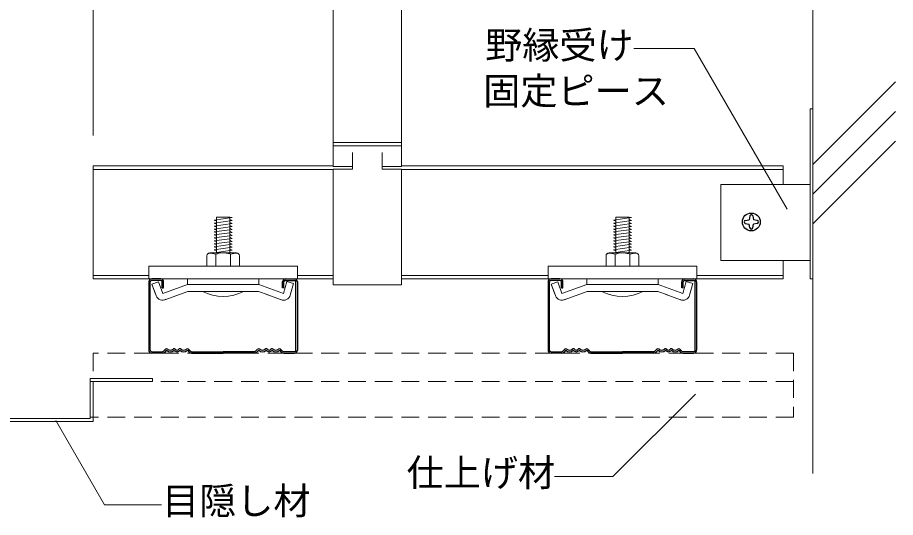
# Model space of a CAD drawing. Units: millimetres on the paper, with parts at other scales. Extents: x -195 to 195, y -140 to 138.
# Drawn here: x -136 to -76.9, y -87 to -53.3 of the extents above; entities that cross this region are included whole.
import ezdxf
from ezdxf.enums import TextEntityAlignment as Align

# ---------------------------------------------------------------- set-up
doc = ezdxf.new("R2010")
doc.units = ezdxf.units.MM
doc.linetypes.add('DASHED1', pattern=[1.8, 1.2, -0.6])
for name, color, linetype, lineweight in [('3-1_吊り材', 7, 'Continuous', 18), ('3-2_野縁受け', 3, 'Continuous', 18), ('3-3_野縁', 2, 'Continuous', 25), ('3-5_寸法', 4, 'Continuous', 9), ('3-6_文字', 7, 'Continuous', 18), ('3-9_躯体他', 4, 'Continuous', 9), ('3-A_クリップ', 7, 'Continuous', 18), ('3-B_補強金具・金具・その他', 3, 'Continuous', 18), ('3-C_ビス・アンカーボルト・強調図形', 2, 'Continuous', 25), ('3-D_パネル', 4, 'DASHED1', 9)]:
    doc.layers.add(name, color=color, linetype=linetype, lineweight=lineweight)
doc.styles.add('ＭＳ ゴシック', font='')
doc.styles.get('ＭＳ ゴシック').set_extended_font_data('MS Gothic')

msp = doc.modelspace()

# ---------------------------------------------------------------- linework, layer by layer
at = {"layer": '3-1_吊り材'}
for p, q in [((-114.798, -61.736), (-114.798, -52.517)), ((-110.198, -52.517), (-110.198, -61.736)), ((-114.798, -61.963), (-114.798, -61.736)), ((-114.798, -61.736), (-110.198, -61.736)), ((-114.798, -61.963), (-114.798, -63.345)), ((-110.198, -61.963), (-114.798, -61.963)), ((-110.198, -61.736), (-110.198, -61.963)), ((-110.198, -63.345), (-110.198, -61.963)), ((-113.498, -62.407), (-113.498, -63.525)), ((-111.498, -63.525), (-111.498, -62.407)), ((-114.798, -63.345), (-113.498, -63.345)), ((-114.798, -63.525), (-114.798, -71.317)), ((-113.498, -63.525), (-114.798, -63.525)), ((-111.498, -63.345), (-110.198, -63.345)), ((-110.198, -63.525), (-111.498, -63.525)), ((-110.198, -71.317), (-110.198, -63.525)), ((-114.798, -71.317), (-110.198, -71.317))]:
    msp.add_line(p, q, dxfattribs=at)
at = {"layer": '3-2_野縁受け'}
for p, q in [((-130.961, -63.317), (-130.961, -70.917)), ((-130.961, -63.317), (-114.798, -63.317)), ((-130.961, -63.557), (-114.798, -63.557)), ((-110.198, -63.557), (-84.498, -63.557)), ((-84.498, -69.677), (-84.498, -70.917)), ((-130.961, -70.677), (-127.208, -70.677)), ((-130.961, -70.917), (-127.208, -70.917)), ((-114.798, -70.677), (-117.208, -70.677)), ((-117.208, -70.917), (-114.798, -70.917)), ((-110.198, -70.677), (-100.327, -70.677)), ((-110.198, -70.917), (-100.327, -70.917)), ((-90.327, -70.677), (-84.498, -70.677)), ((-90.327, -70.917), (-84.498, -70.917))]:
    msp.add_line(p, q, dxfattribs=at)
msp.add_lwpolyline([(-110.198, -63.317), (-84.498, -63.317), (-84.498, -64.557)], dxfattribs=at)
at = {"layer": '3-3_野縁'}
for p, q in [((-126.414, -70.917), (-127.014, -70.917)), ((-118.013, -70.917), (-117.413, -70.917)), ((-99.533, -70.917), (-100.133, -70.917)), ((-91.132, -70.917), (-90.532, -70.917)), ((-127.214, -71.117), (-127.214, -75.708)), ((-127.114, -75.713), (-127.114, -71.117)), ((-126.414, -71.017), (-127.014, -71.017)), ((-126.314, -71.517), (-126.314, -71.117)), ((-126.214, -71.517), (-126.214, -71.117)), ((-118.213, -71.517), (-118.213, -71.117)), ((-118.113, -71.517), (-118.113, -71.117)), ((-118.013, -71.017), (-117.413, -71.017)), ((-117.313, -75.713), (-117.313, -71.117)), ((-117.213, -71.117), (-117.213, -75.708)), ((-100.333, -71.117), (-100.333, -75.708)), ((-100.233, -75.713), (-100.233, -71.117)), ((-99.533, -71.017), (-100.133, -71.017)), ((-99.433, -71.517), (-99.433, -71.117)), ((-99.333, -71.517), (-99.333, -71.117)), ((-91.332, -71.517), (-91.332, -71.117)), ((-91.232, -71.517), (-91.232, -71.117)), ((-91.132, -71.017), (-90.532, -71.017)), ((-90.433, -75.713), (-90.432, -71.117)), ((-90.332, -71.117), (-90.333, -75.708)), ((-126.314, -71.517), (-126.214, -71.517)), ((-118.113, -71.517), (-118.213, -71.517)), ((-99.433, -71.517), (-99.333, -71.517)), ((-91.232, -71.517), (-91.332, -71.517)), ((-126.226, -75.788), (-126.084, -75.647)), ((-126.084, -75.647), (-126.226, -75.788)), ((-124.543, -75.647), (-124.402, -75.788)), ((-119.884, -75.647), (-120.025, -75.788)), ((-118.201, -75.788), (-118.343, -75.647)), ((-118.343, -75.647), (-118.201, -75.788)), ((-99.345, -75.788), (-99.204, -75.647)), ((-99.204, -75.647), (-99.345, -75.788)), ((-97.662, -75.647), (-97.521, -75.788)), ((-93.003, -75.647), (-93.145, -75.788)), ((-91.32, -75.788), (-91.462, -75.647)), ((-91.462, -75.647), (-91.32, -75.788)), ((-127.014, -75.817), (-126.297, -75.817)), ((-127.014, -75.817), (-126.297, -75.817)), ((-126.297, -75.917), (-127.014, -75.917)), ((-126.297, -75.917), (-127.014, -75.917)), ((-126.014, -75.717), (-126.155, -75.859)), ((-126.014, -75.717), (-126.155, -75.859)), ((-124.614, -75.717), (-124.472, -75.859)), ((-124.331, -75.817), (-122.214, -75.817)), ((-124.331, -75.917), (-122.214, -75.917)), ((-120.096, -75.817), (-122.214, -75.817)), ((-120.096, -75.917), (-122.214, -75.917)), ((-119.813, -75.717), (-119.955, -75.859)), ((-118.413, -75.717), (-118.272, -75.859)), ((-118.413, -75.717), (-118.272, -75.859)), ((-117.413, -75.817), (-118.131, -75.817)), ((-117.413, -75.817), (-118.131, -75.817)), ((-118.131, -75.917), (-117.413, -75.917)), ((-118.131, -75.917), (-117.413, -75.917)), ((-100.133, -75.817), (-99.416, -75.817)), ((-100.133, -75.817), (-99.416, -75.817)), ((-99.416, -75.917), (-100.133, -75.917)), ((-99.416, -75.917), (-100.133, -75.917)), ((-99.133, -75.717), (-99.274, -75.859)), ((-99.133, -75.717), (-99.274, -75.859)), ((-97.733, -75.717), (-97.591, -75.859)), ((-97.45, -75.817), (-95.333, -75.817)), ((-97.45, -75.917), (-95.333, -75.917)), ((-93.215, -75.817), (-95.333, -75.817)), ((-93.215, -75.917), (-95.333, -75.917)), ((-92.932, -75.717), (-93.074, -75.859)), ((-91.532, -75.717), (-91.391, -75.859)), ((-91.532, -75.717), (-91.391, -75.859)), ((-90.532, -75.817), (-91.25, -75.817)), ((-90.532, -75.817), (-91.25, -75.817)), ((-91.25, -75.917), (-90.532, -75.917)), ((-91.25, -75.917), (-90.532, -75.917))]:
    msp.add_line(p, q, dxfattribs=at)
for centre, radius, start, end in [((-127.014, -71.117), 0.2, 90.00299, 180.00299), ((-126.414, -71.117), 0.2, 0.00299, 90.00299), ((-118.013, -71.117), 0.2, 89.99699, 179.99699), ((-117.413, -71.117), 0.2, 359.99699, 89.99699), ((-100.133, -71.117), 0.2, 90.00299, 180.00299), ((-99.533, -71.117), 0.2, 0.00299, 90.00299), ((-91.132, -71.117), 0.2, 89.99699, 179.99699), ((-90.532, -71.117), 0.2, 359.99699, 89.99699), ((-127.014, -71.117), 0.1, 90.00299, 180.00299), ((-126.414, -71.117), 0.1, 0.00299, 90.00299), ((-118.013, -71.117), 0.1, 89.99699, 179.99699), ((-117.413, -71.117), 0.1, 359.99699, 89.99699), ((-100.133, -71.117), 0.1, 90.00299, 180.00299), ((-99.533, -71.117), 0.1, 0.00299, 90.00299), ((-91.132, -71.117), 0.1, 89.99699, 179.99699), ((-90.532, -71.117), 0.1, 359.99699, 89.99699), ((-126.014, -75.717), 0.1, 46.39717, 135), ((-125.764, -75.455), 0.263, 226.39717, 313.60281), ((-125.514, -75.717), 0.1, 36.86989, 133.60281), ((-125.114, -75.717), 0.1, 36.86989, 143.1301), ((-125.114, -75.717), 0.1, 46.39717, 143.1301), ((-124.864, -75.455), 0.263, 226.39717, 313.60281), ((-124.614, -75.717), 0.1, 44.99998, 133.60281), ((-119.813, -75.717), 0.1, 46.39719, 135.00002), ((-119.563, -75.455), 0.263, 226.39719, 313.60283), ((-119.313, -75.717), 0.1, 36.8699, 143.13011), ((-119.313, -75.717), 0.1, 36.8699, 133.60283), ((-118.913, -75.717), 0.1, 46.39719, 143.13011), ((-118.663, -75.455), 0.263, 226.39719, 313.60283), ((-118.413, -75.717), 0.1, 45, 133.60283), ((-99.133, -75.717), 0.1, 46.39717, 135), ((-98.883, -75.455), 0.263, 226.39717, 313.60281), ((-98.633, -75.717), 0.1, 36.86989, 133.60281), ((-98.233, -75.717), 0.1, 36.86989, 143.1301), ((-98.233, -75.717), 0.1, 46.39717, 143.1301), ((-97.983, -75.455), 0.263, 226.39717, 313.60281), ((-97.733, -75.717), 0.1, 44.99998, 133.60281), ((-92.932, -75.717), 0.1, 46.39719, 135.00002), ((-92.682, -75.455), 0.263, 226.39719, 313.60283), ((-92.432, -75.717), 0.1, 36.8699, 143.13011), ((-92.432, -75.717), 0.1, 36.8699, 133.60283), ((-92.032, -75.717), 0.1, 46.39719, 143.13011), ((-91.782, -75.455), 0.263, 226.39719, 313.60283), ((-91.532, -75.717), 0.1, 45, 133.60283), ((-127.014, -75.717), 0.2, 177.476, 270), ((-127.014, -75.717), 0.2, 177.476, 270), ((-127.014, -75.717), 0.1, 177.476, 270), ((-127.014, -75.717), 0.1, 177.476, 270), ((-126.297, -75.717), 0.1, 269.99998, 314.99998), ((-126.297, -75.717), 0.1, 270, 314.99998), ((-126.297, -75.717), 0.2, 270, 315), ((-126.297, -75.717), 0.2, 270, 314.99998), ((-125.764, -75.455), 0.362, 226.39717, 313.60281), ((-125.314, -75.567), 0.25, 216.86989, 323.1301), ((-125.314, -75.567), 0.15, 216.86989, 323.1301), ((-124.864, -75.455), 0.362, 226.39717, 313.60281), ((-124.331, -75.717), 0.2, 225, 270), ((-124.331, -75.717), 0.1, 225, 270), ((-120.096, -75.717), 0.1, 270, 315), ((-120.096, -75.717), 0.2, 270, 315), ((-119.563, -75.455), 0.362, 226.39719, 313.60283), ((-119.113, -75.567), 0.25, 216.8699, 323.13011), ((-119.113, -75.567), 0.15, 216.8699, 323.13011), ((-118.663, -75.455), 0.362, 226.39719, 313.60283), ((-118.131, -75.717), 0.2, 225, 270), ((-118.131, -75.717), 0.2, 225.00002, 270), ((-118.131, -75.717), 0.1, 225, 270), ((-118.131, -75.717), 0.1, 225.00002, 270), ((-117.413, -75.717), 0.2, 270, 2.524), ((-117.413, -75.717), 0.2, 269.99997, 2.524), ((-117.413, -75.717), 0.1, 270, 2.524), ((-117.413, -75.717), 0.1, 269.99997, 2.524), ((-100.133, -75.717), 0.2, 177.476, 270), ((-100.133, -75.717), 0.2, 177.476, 270), ((-100.133, -75.717), 0.1, 177.476, 270), ((-100.133, -75.717), 0.1, 177.476, 270), ((-99.416, -75.717), 0.1, 269.99998, 314.99998), ((-99.416, -75.717), 0.1, 270, 314.99998), ((-99.416, -75.717), 0.2, 270, 315), ((-99.416, -75.717), 0.2, 270, 314.99998), ((-98.883, -75.455), 0.362, 226.39717, 313.60281), ((-98.433, -75.567), 0.25, 216.86989, 323.1301), ((-98.433, -75.567), 0.15, 216.86989, 323.1301), ((-97.983, -75.455), 0.362, 226.39717, 313.60281), ((-97.45, -75.717), 0.2, 225, 270), ((-97.45, -75.717), 0.1, 225, 270), ((-93.215, -75.717), 0.1, 270, 315), ((-93.215, -75.717), 0.2, 270, 315), ((-92.682, -75.455), 0.362, 226.39719, 313.60283), ((-92.232, -75.567), 0.25, 216.8699, 323.13011), ((-92.232, -75.567), 0.15, 216.8699, 323.13011), ((-91.782, -75.455), 0.362, 226.39719, 313.60283), ((-91.25, -75.717), 0.2, 225, 270), ((-91.25, -75.717), 0.2, 225.00002, 270), ((-91.25, -75.717), 0.1, 225, 270), ((-91.25, -75.717), 0.1, 225.00002, 270), ((-90.532, -75.717), 0.2, 270, 2.524), ((-90.532, -75.717), 0.2, 269.99997, 2.524), ((-90.532, -75.717), 0.1, 270, 2.524), ((-90.532, -75.717), 0.1, 269.99997, 2.524)]:
    msp.add_arc(centre, radius, start, end, dxfattribs=at)
at = {"layer": '3-5_寸法'}
msp.add_line((-130.961, -38.61), (-130.961, -61.269), dxfattribs=at)
at = {"layer": '3-6_文字'}
for points in [[(-84.244, -66.234), (-90.498, -55.402), (-94.568, -55.402)], [(-90.418, -78.678), (-95.964, -84.224), (-99.911, -84.224)], [(-133.466, -80.448), (-130.186, -86.13), (-126.368, -86.13)]]:
    msp.add_lwpolyline(points, dxfattribs=at)
at = {"layer": '3-9_躯体他'}
for p, q in [((-82.498, -20.533), (-82.498, -84.025)), ((-82.498, -63.206), (-76.947, -57.654)), ((-82.698, -59.462), (-82.698, -70.917)), ((-82.698, -59.462), (-82.498, -59.462)), ((-82.498, -65.206), (-76.947, -59.654)), ((-82.498, -67.206), (-76.947, -61.654)), ((-82.698, -70.917), (-82.498, -70.917))]:
    msp.add_line(p, q, dxfattribs=at)
at = {"layer": '3-A_クリップ'}
for p, q in [((-122.658, -66.759), (-121.758, -66.759)), ((-122.658, -69.161), (-122.658, -66.759)), ((-121.608, -66.79), (-121.758, -66.759)), ((-121.758, -69.161), (-121.758, -66.765)), ((-95.777, -66.759), (-94.877, -66.759)), ((-95.777, -69.161), (-95.777, -66.759)), ((-94.727, -66.79), (-94.877, -66.759)), ((-94.877, -69.161), (-94.877, -66.765)), ((-121.608, -66.99), (-122.808, -67.159)), ((-122.808, -67.159), (-122.658, -67.238)), ((-121.608, -67.19), (-122.808, -67.359)), ((-122.808, -67.359), (-122.658, -67.438)), ((-121.608, -66.99), (-121.758, -66.912)), ((-121.608, -67.19), (-121.758, -67.112)), ((-121.608, -67.39), (-121.758, -67.312)), ((-94.727, -66.99), (-95.927, -67.159)), ((-95.927, -67.159), (-95.777, -67.238)), ((-94.727, -67.19), (-95.927, -67.359)), ((-95.927, -67.359), (-95.777, -67.438)), ((-94.727, -66.99), (-94.877, -66.912)), ((-94.727, -67.19), (-94.877, -67.112)), ((-94.727, -67.39), (-94.877, -67.312)), ((-121.608, -67.39), (-122.808, -67.559)), ((-122.808, -67.559), (-122.658, -67.638)), ((-121.608, -67.59), (-122.808, -67.759)), ((-122.808, -67.759), (-122.658, -67.838)), ((-121.608, -67.79), (-122.808, -67.959)), ((-122.808, -67.959), (-122.658, -68.038)), ((-121.608, -67.59), (-121.758, -67.512)), ((-121.608, -67.79), (-121.758, -67.712)), ((-121.608, -67.99), (-121.758, -67.912)), ((-94.727, -67.39), (-95.927, -67.559)), ((-95.927, -67.559), (-95.777, -67.638)), ((-94.727, -67.59), (-95.927, -67.759)), ((-95.927, -67.759), (-95.777, -67.838)), ((-94.727, -67.79), (-95.927, -67.959)), ((-95.927, -67.959), (-95.777, -68.038)), ((-94.727, -67.59), (-94.877, -67.512)), ((-94.727, -67.79), (-94.877, -67.712)), ((-94.727, -67.99), (-94.877, -67.912)), ((-121.608, -67.99), (-122.808, -68.159)), ((-122.808, -68.159), (-122.658, -68.238)), ((-121.608, -68.19), (-122.808, -68.359)), ((-122.808, -68.359), (-122.658, -68.438)), ((-121.608, -68.39), (-122.808, -68.559)), ((-121.608, -68.19), (-121.758, -68.112)), ((-121.608, -68.39), (-121.758, -68.312)), ((-121.608, -68.59), (-121.758, -68.512)), ((-94.727, -67.99), (-95.927, -68.159)), ((-95.927, -68.159), (-95.777, -68.238)), ((-94.727, -68.19), (-95.927, -68.359)), ((-95.927, -68.359), (-95.777, -68.438)), ((-94.727, -68.39), (-95.927, -68.559)), ((-94.727, -68.19), (-94.877, -68.112)), ((-94.727, -68.39), (-94.877, -68.312)), ((-94.727, -68.59), (-94.877, -68.512)), ((-122.808, -68.559), (-122.658, -68.638)), ((-121.608, -68.59), (-122.808, -68.759)), ((-122.808, -68.759), (-122.658, -68.838)), ((-121.608, -68.79), (-122.808, -68.959)), ((-122.808, -68.959), (-122.658, -69.038)), ((-122.808, -68.959), (-122.658, -69.038)), ((-121.608, -68.99), (-122.808, -69.159)), ((-121.608, -68.99), (-122.808, -69.159)), ((-121.608, -68.79), (-121.758, -68.712)), ((-121.608, -68.99), (-121.758, -68.912)), ((-121.608, -68.99), (-121.758, -68.912)), ((-121.663, -69.161), (-121.758, -69.112)), ((-121.663, -69.161), (-121.758, -69.112)), ((-95.927, -68.559), (-95.777, -68.638)), ((-94.727, -68.59), (-95.927, -68.759)), ((-95.927, -68.759), (-95.777, -68.838)), ((-94.727, -68.79), (-95.927, -68.959)), ((-95.927, -68.959), (-95.777, -69.038)), ((-95.927, -68.959), (-95.777, -69.038)), ((-94.727, -68.99), (-95.927, -69.159)), ((-94.727, -68.99), (-95.927, -69.159)), ((-94.727, -68.79), (-94.877, -68.712)), ((-94.727, -68.99), (-94.877, -68.912)), ((-94.727, -68.99), (-94.877, -68.912)), ((-94.782, -69.161), (-94.877, -69.112)), ((-94.782, -69.161), (-94.877, -69.112)), ((-123.308, -69.361), (-123.308, -70.061)), ((-123.174, -69.194), (-123.268, -69.241)), ((-123.174, -69.194), (-123.268, -69.241)), ((-123.108, -69.161), (-121.308, -69.161)), ((-123.036, -69.179), (-122.708, -69.261)), ((-123.036, -69.179), (-122.708, -69.261)), ((-122.708, -69.261), (-122.708, -69.265)), ((-122.708, -69.265), (-122.708, -70.061)), ((-121.763, -69.24), (-121.708, -69.26)), ((-121.763, -69.24), (-121.708, -69.26)), ((-121.378, -69.179), (-121.708, -69.26)), ((-121.378, -69.179), (-121.708, -69.26)), ((-121.708, -69.26), (-121.708, -70.061)), ((-121.242, -69.194), (-121.149, -69.24)), ((-121.242, -69.194), (-121.149, -69.24)), ((-121.108, -69.361), (-121.108, -70.061)), ((-96.427, -69.361), (-96.427, -70.061)), ((-96.293, -69.194), (-96.387, -69.241)), ((-96.293, -69.194), (-96.387, -69.241)), ((-96.227, -69.161), (-94.427, -69.161)), ((-96.155, -69.179), (-95.827, -69.261)), ((-96.155, -69.179), (-95.827, -69.261)), ((-95.827, -69.261), (-95.827, -69.265)), ((-95.827, -69.265), (-95.827, -70.061)), ((-94.882, -69.24), (-94.827, -69.26)), ((-94.882, -69.24), (-94.827, -69.26)), ((-94.498, -69.179), (-94.827, -69.26)), ((-94.498, -69.179), (-94.827, -69.26)), ((-94.827, -69.26), (-94.827, -70.061)), ((-94.361, -69.194), (-94.268, -69.24)), ((-94.361, -69.194), (-94.268, -69.24)), ((-94.227, -69.361), (-94.227, -70.061)), ((-127.208, -70.061), (-127.208, -70.921)), ((-127.208, -70.061), (-117.208, -70.061)), ((-123.308, -70.061), (-121.108, -70.061)), ((-117.208, -70.921), (-117.208, -70.061)), ((-100.327, -70.061), (-100.327, -70.921)), ((-100.327, -70.061), (-90.327, -70.061)), ((-96.427, -70.061), (-94.227, -70.061)), ((-90.327, -70.921), (-90.327, -70.061)), ((-127.208, -70.921), (-117.208, -70.921)), ((-124.606, -70.921), (-124.606, -71.299)), ((-119.806, -70.921), (-119.806, -71.3)), ((-100.327, -70.921), (-90.327, -70.921)), ((-97.725, -70.921), (-97.725, -71.299)), ((-92.925, -70.921), (-92.925, -71.3)), ((-126.566, -71.119), (-126.998, -71.276)), ((-126.566, -71.119), (-126.998, -71.276)), ((-126.718, -72.045), (-126.998, -71.276)), ((-126.759, -71.933), (-126.998, -71.276)), ((-126.279, -71.908), (-126.566, -71.119)), ((-126.279, -71.908), (-126.566, -71.119)), ((-124.606, -71.299), (-126.279, -71.908)), ((-124.606, -71.299), (-122.208, -71.299)), ((-119.809, -71.299), (-122.208, -71.299)), ((-119.809, -71.299), (-122.208, -71.299)), ((-119.809, -71.299), (-122.208, -71.299)), ((-119.809, -71.299), (-118.329, -71.838)), ((-118.136, -71.908), (-117.919, -71.097)), ((-117.919, -71.097), (-117.475, -71.216)), ((-117.687, -72.007), (-117.475, -71.216)), ((-99.685, -71.119), (-100.117, -71.276)), ((-99.685, -71.119), (-100.117, -71.276)), ((-99.837, -72.045), (-100.117, -71.276)), ((-99.878, -71.933), (-100.117, -71.276)), ((-99.398, -71.908), (-99.685, -71.119)), ((-99.398, -71.908), (-99.685, -71.119)), ((-97.725, -71.299), (-99.398, -71.908)), ((-97.725, -71.299), (-95.327, -71.299)), ((-92.928, -71.299), (-95.327, -71.299)), ((-92.928, -71.299), (-95.327, -71.299)), ((-92.928, -71.299), (-95.327, -71.299)), ((-92.928, -71.299), (-91.448, -71.838)), ((-91.255, -71.908), (-91.038, -71.097)), ((-91.038, -71.097), (-90.594, -71.216)), ((-90.806, -72.007), (-90.594, -71.216)), ((-126.125, -72.319), (-124.586, -71.759)), ((-124.45, -71.759), (-124.586, -71.759)), ((-122.208, -71.759), (-124.45, -71.759)), ((-120.808, -71.759), (-123.608, -71.759)), ((-122.208, -71.759), (-119.965, -71.759)), ((-122.208, -71.759), (-120.262, -71.759)), ((-122.208, -71.759), (-120.379, -71.759)), ((-120.31, -71.759), (-119.965, -71.759)), ((-120.212, -71.759), (-119.829, -71.759)), ((-119.181, -71.995), (-119.829, -71.759)), ((-118.29, -72.319), (-119.329, -71.941)), ((-118.387, -71.817), (-118.136, -71.908)), ((-99.244, -72.319), (-97.705, -71.759)), ((-97.569, -71.759), (-97.705, -71.759)), ((-95.327, -71.759), (-97.569, -71.759)), ((-93.927, -71.759), (-96.727, -71.759)), ((-95.327, -71.759), (-93.084, -71.759)), ((-95.327, -71.759), (-93.381, -71.759)), ((-95.327, -71.759), (-93.498, -71.759)), ((-93.429, -71.759), (-93.084, -71.759)), ((-93.331, -71.759), (-92.948, -71.759)), ((-92.3, -71.995), (-92.948, -71.759)), ((-91.409, -72.319), (-92.448, -71.941)), ((-91.506, -71.817), (-91.255, -71.908))]:
    msp.add_line(p, q, dxfattribs=at)
for points in [[(-121.608, -66.79), (-122.808, -66.959), (-122.658, -67.038)], [(-94.727, -66.79), (-95.927, -66.959), (-95.777, -67.038)]]:
    msp.add_lwpolyline(points, dxfattribs=at)
for centre, radius, start, end in [((-123.108, -69.361), 0.2, 90, 180), ((-123.084, -69.373), 0.2, 75.942, 116.60205), ((-123.084, -69.373), 0.2, 75.942, 116.60205), ((-122.208, -70.461), 1.3, 70.01814, 112.61984), ((-122.208, -70.461), 1.3, 70.01814, 112.61984), ((-121.331, -69.373), 0.2, 63.73468, 103.86021), ((-121.331, -69.373), 0.2, 63.73468, 103.86021), ((-121.308, -69.361), 0.2, 0, 90), ((-96.227, -69.361), 0.2, 90, 180), ((-96.203, -69.373), 0.2, 75.942, 116.60205), ((-96.203, -69.373), 0.2, 75.942, 116.60205), ((-95.327, -70.461), 1.3, 70.01814, 112.61984), ((-95.327, -70.461), 1.3, 70.01814, 112.61984), ((-94.45, -69.373), 0.2, 63.73468, 103.86021), ((-94.45, -69.373), 0.2, 63.73468, 103.86021), ((-94.427, -69.361), 0.2, 0, 90), ((-126.286, -71.888), 0.46, 199.99997, 299.99998), ((-122.208, -68.959), 3.131, 243.43494, 296.56505), ((-118.131, -71.888), 0.46, 245, 345), ((-99.405, -71.888), 0.46, 199.99997, 299.99998), ((-95.327, -68.959), 3.131, 243.43494, 296.56505), ((-91.25, -71.888), 0.46, 245, 345)]:
    msp.add_arc(centre, radius, start, end, dxfattribs=at)
at = {"layer": '3-B_補強金具・金具・その他'}
for p, q in [((-82.698, -59.462), (-82.698, -70.917)), ((-82.698, -59.462), (-82.498, -59.462)), ((-88.698, -64.557), (-88.698, -69.677)), ((-88.698, -64.557), (-82.698, -64.557)), ((-88.698, -69.677), (-82.698, -69.677)), ((-82.698, -70.917), (-82.498, -70.917)), ((-131.161, -77.617), (-126.961, -77.617)), ((-131.161, -77.617), (-131.161, -80.317)), ((-130.961, -77.817), (-126.961, -77.817)), ((-130.961, -77.817), (-130.961, -80.517)), ((-126.961, -77.817), (-126.961, -77.617)), ((-142.961, -80.317), (-131.161, -80.317)), ((-142.961, -80.517), (-130.961, -80.517))]:
    msp.add_line(p, q, dxfattribs=at)
at = {"layer": '3-B_補強金具・金具・その他', "color": 4, "lineweight": 9}
msp.add_line((-130.961, -77.817), (-130.961, -80.217), dxfattribs=at)
at = {"layer": '3-C_ビス・アンカーボルト・強調図形'}
for p, q in [((-86.75, -66.677), (-86.791, -66.943)), ((-86.552, -66.677), (-86.511, -66.943)), ((-87.057, -66.984), (-86.791, -66.943)), ((-87.057, -67.182), (-86.791, -67.223)), ((-86.75, -67.489), (-86.791, -67.223)), ((-86.552, -67.489), (-86.511, -67.223)), ((-86.245, -66.984), (-86.511, -66.943)), ((-86.245, -67.182), (-86.511, -67.223))]:
    msp.add_line(p, q, dxfattribs=at)
msp.add_circle((-86.651, -67.083), 0.6, dxfattribs=at)
for centre, start, end in [((-86.651, -66.692), 90, 171.15933), ((-86.651, -66.692), 8.84065, 90), ((-87.042, -67.083), 98.84064, 180), ((-87.042, -67.083), 180, 261.15935), ((-86.261, -67.083), 0, 81.15935), ((-86.261, -67.083), 278.84064, 0), ((-86.651, -67.473), 188.84065, 270), ((-86.651, -67.473), 270, 351.15933)]:
    msp.add_arc(centre, 0.1, start, end, dxfattribs=at)
at = {"layer": '3-D_パネル'}
for p, q in [((-83.802, -75.917), (-130.961, -75.917)), ((-130.961, -75.917), (-130.961, -77.617)), ((-83.802, -75.917), (-83.802, -80.217)), ((-83.802, -77.817), (-131.161, -77.817)), ((-83.802, -80.217), (-131.161, -80.217))]:
    msp.add_line(p, q, dxfattribs=at)

# ---------------------------------------------------------------- texts
at = {"layer": '3-6_文字', "style": 'ＭＳ ゴシック'}
for s, p in [('野縁受け', (-104.568, -56.652)), ('固定ピース', (-104.701, -59.73)), ('仕上げ材', (-109.86, -85.423)), ('目隠し材', (-126.321, -87.321))]:
    msp.add_text(s, height=1.833, dxfattribs=at).set_placement(p, align=Align.BOTTOM_LEFT)

doc.saveas('drawing.dxf')
